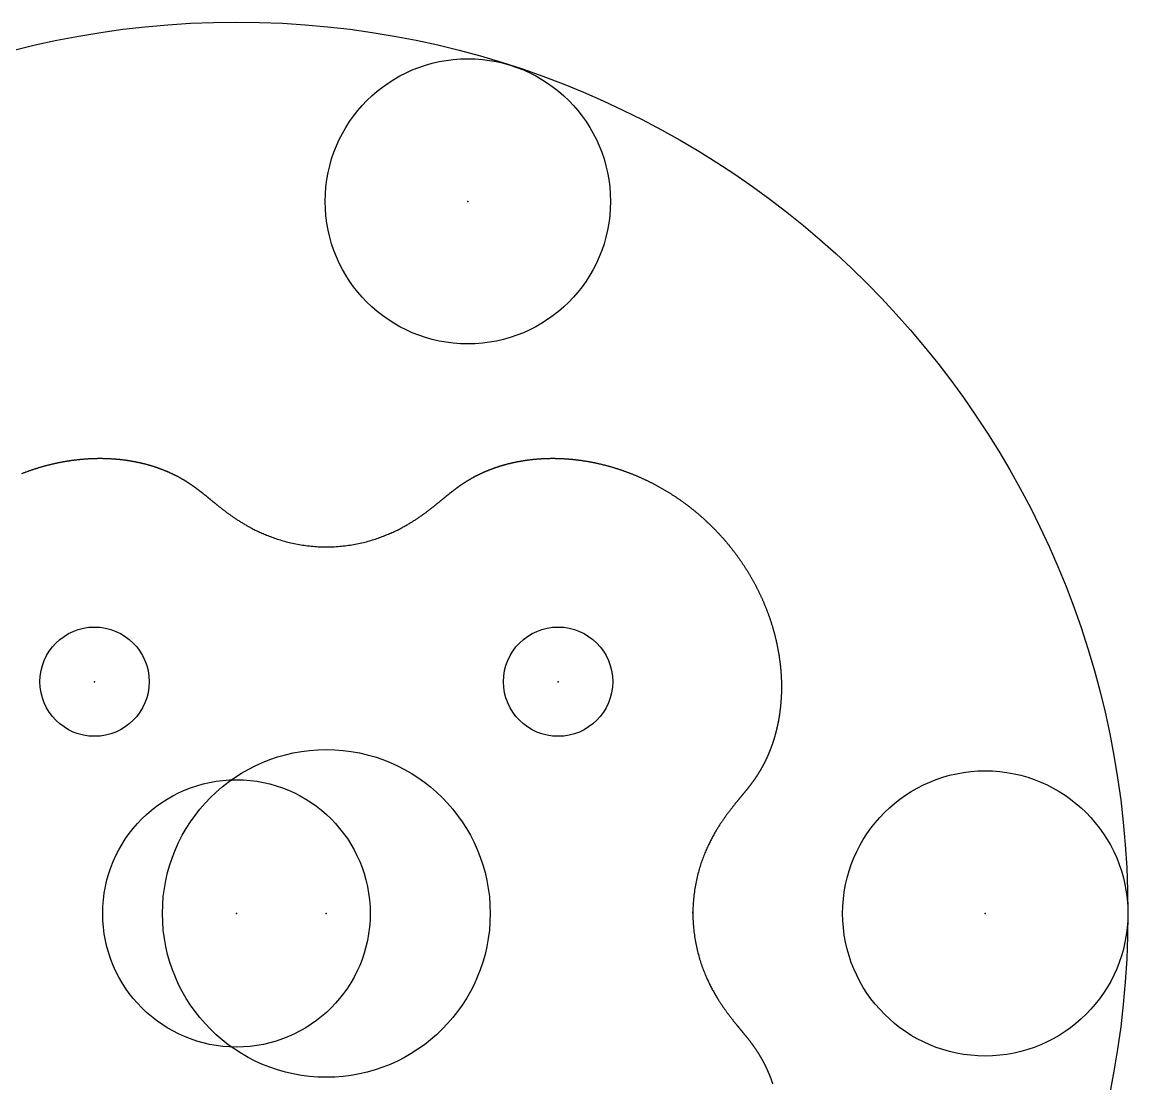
# Model space of a CAD drawing. Header units: millimetres. Extents: x -22.5 to 22.5, y -22.5 to 22.5.
# Drawn here: x -5.41 to 22.5, y -4.3 to 22.5 of the extents above; entities that cross this region are included whole.
import ezdxf

# ---------------------------------------------------------------- set-up
doc = ezdxf.new("R2010")
doc.units = ezdxf.units.MM

msp = doc.modelspace()

# ---------------------------------------------------------------- linework, layer by layer
at = {"color": 1}
msp.add_lwpolyline([(-5.42, 11.105), (-5.405, 11.111), (-5.39, 11.116), (-5.374, 11.122), (-5.359, 11.128), (-5.344, 11.134), (-5.329, 11.139), (-5.314, 11.145), (-5.298, 11.151), (-5.283, 11.156), (-5.268, 11.162), (-5.253, 11.167), (-5.237, 11.173), (-5.222, 11.178), (-5.207, 11.183), (-5.192, 11.189), (-5.177, 11.194), (-5.161, 11.199), (-5.146, 11.204), (-5.131, 11.209), (-5.116, 11.214), (-5.101, 11.219), (-5.085, 11.224), (-5.07, 11.229), (-5.055, 11.234), (-5.04, 11.239), (-5.025, 11.243), (-5.009, 11.248), (-4.994, 11.253), (-4.979, 11.257), (-4.964, 11.262), (-4.949, 11.266), (-4.933, 11.271), (-4.918, 11.275), (-4.903, 11.279), (-4.888, 11.284), (-4.873, 11.288), (-4.858, 11.292), (-4.843, 11.296), (-4.828, 11.3), (-4.812, 11.305), (-4.797, 11.309), (-4.782, 11.313), (-4.767, 11.316), (-4.752, 11.32), (-4.737, 11.324), (-4.722, 11.328), (-4.707, 11.332), (-4.692, 11.335), (-4.677, 11.339), (-4.662, 11.343), (-4.647, 11.346), (-4.632, 11.35), (-4.617, 11.353), (-4.602, 11.357), (-4.587, 11.36), (-4.572, 11.363), (-4.557, 11.366), (-4.542, 11.37), (-4.527, 11.373), (-4.512, 11.376), (-4.497, 11.379), (-4.482, 11.382), (-4.467, 11.385), (-4.453, 11.388), (-4.438, 11.391), (-4.423, 11.394), (-4.408, 11.397), (-4.393, 11.399), (-4.378, 11.402), (-4.364, 11.405), (-4.349, 11.407), (-4.334, 11.41), (-4.319, 11.413), (-4.305, 11.415), (-4.29, 11.418), (-4.275, 11.42), (-4.261, 11.422), (-4.246, 11.425), (-4.231, 11.427), (-4.217, 11.429), (-4.202, 11.431), (-4.187, 11.434), (-4.173, 11.436), (-4.158, 11.438), (-4.144, 11.44), (-4.129, 11.442), (-4.115, 11.444), (-4.1, 11.445), (-4.086, 11.447), (-4.071, 11.449), (-4.057, 11.451), (-4.042, 11.453), (-4.028, 11.454), (-4.014, 11.456), (-3.999, 11.457), (-3.985, 11.459), (-3.971, 11.461), (-3.956, 11.462), (-3.942, 11.463), (-3.928, 11.465), (-3.914, 11.466), (-3.899, 11.467), (-3.885, 11.469), (-3.871, 11.47), (-3.857, 11.471), (-3.843, 11.472), (-3.829, 11.473), (-3.814, 11.474), (-3.8, 11.475), (-3.786, 11.476), (-3.772, 11.477), (-3.758, 11.478), (-3.744, 11.479), (-3.73, 11.48), (-3.716, 11.481), (-3.703, 11.481), (-3.689, 11.482), (-3.675, 11.483), (-3.661, 11.483), (-3.647, 11.484), (-3.633, 11.484), (-3.62, 11.485), (-3.606, 11.485), (-3.592, 11.486), (-3.579, 11.486), (-3.565, 11.486), (-3.551, 11.487), (-3.538, 11.487), (-3.524, 11.487), (-3.511, 11.487), (-3.497, 11.488), (-3.483, 11.488), (-3.47, 11.488), (-3.457, 11.488), (-3.443, 11.488), (-3.43, 11.488), (-3.416, 11.488), (-3.403, 11.488), (-3.39, 11.488), (-3.376, 11.487), (-3.363, 11.487), (-3.35, 11.487), (-3.337, 11.487), (-3.324, 11.486), (-3.311, 11.486), (-3.297, 11.486), (-3.284, 11.485), (-3.271, 11.485), (-3.258, 11.484), (-3.245, 11.484), (-3.232, 11.483), (-3.219, 11.483), (-3.206, 11.482), (-3.194, 11.481), (-3.181, 11.481), (-3.168, 11.48), (-3.155, 11.479), (-3.142, 11.478), (-3.13, 11.478), (-3.117, 11.477), (-3.104, 11.476), (-3.092, 11.475), (-3.079, 11.474), (-3.067, 11.473), (-3.054, 11.472), (-3.041, 11.471), (-3.029, 11.47), (-3.017, 11.469), (-3.004, 11.468), (-2.992, 11.467), (-2.979, 11.465), (-2.967, 11.464), (-2.955, 11.463), (-2.943, 11.462), (-2.93, 11.46), (-2.918, 11.459), (-2.906, 11.458), (-2.894, 11.456), (-2.882, 11.455), (-2.87, 11.453), (-2.858, 11.452), (-2.846, 11.45), (-2.834, 11.449), (-2.822, 11.447), (-2.81, 11.446), (-2.798, 11.444), (-2.786, 11.442), (-2.775, 11.441), (-2.763, 11.439), (-2.751, 11.437), (-2.74, 11.435), (-2.728, 11.434), (-2.716, 11.432), (-2.705, 11.43), (-2.693, 11.428), (-2.682, 11.426), (-2.67, 11.424), (-2.659, 11.422), (-2.647, 11.42), (-2.636, 11.418), (-2.625, 11.416), (-2.613, 11.414), (-2.602, 11.412), (-2.591, 11.41), (-2.58, 11.408), (-2.569, 11.406), (-2.558, 11.404), (-2.546, 11.402), (-2.535, 11.4), (-2.524, 11.397), (-2.513, 11.395), (-2.503, 11.393), (-2.492, 11.391), (-2.481, 11.388), (-2.47, 11.386), (-2.459, 11.384), (-2.448, 11.381), (-2.438, 11.379), (-2.427, 11.376), (-2.416, 11.374), (-2.406, 11.372), (-2.395, 11.369), (-2.385, 11.367), (-2.374, 11.364), (-2.364, 11.361), (-2.353, 11.359), (-2.343, 11.356), (-2.333, 11.354), (-2.322, 11.351), (-2.312, 11.349), (-2.302, 11.346), (-2.292, 11.343), (-2.282, 11.341), (-2.271, 11.338), (-2.261, 11.335), (-2.251, 11.332), (-2.241, 11.33), (-2.231, 11.327), (-2.221, 11.324), (-2.211, 11.321), (-2.202, 11.318), (-2.192, 11.316), (-2.182, 11.313), (-2.172, 11.31), (-2.163, 11.307), (-2.153, 11.304), (-2.143, 11.301), (-2.134, 11.298), (-2.124, 11.295), (-2.115, 11.292), (-2.105, 11.289), (-2.096, 11.286), (-2.086, 11.283), (-2.077, 11.28), (-2.068, 11.277), (-2.058, 11.274), (-2.049, 11.271), (-2.04, 11.268), (-2.031, 11.265), (-2.021, 11.262), (-2.012, 11.259), (-2.003, 11.256), (-1.994, 11.253), (-1.985, 11.25), (-1.976, 11.246), (-1.967, 11.243), (-1.958, 11.24), (-1.95, 11.237), (-1.941, 11.234), (-1.932, 11.23), (-1.923, 11.227), (-1.914, 11.224), (-1.906, 11.221), (-1.897, 11.217), (-1.889, 11.214), (-1.88, 11.211), (-1.872, 11.208), (-1.863, 11.204), (-1.855, 11.201), (-1.846, 11.198), (-1.838, 11.194), (-1.829, 11.191), (-1.821, 11.188), (-1.813, 11.184), (-1.805, 11.181), (-1.796, 11.178), (-1.788, 11.174), (-1.78, 11.171), (-1.772, 11.168), (-1.764, 11.164), (-1.756, 11.161), (-1.748, 11.157), (-1.74, 11.154), (-1.732, 11.151), (-1.724, 11.147), (-1.716, 11.144), (-1.709, 11.14), (-1.701, 11.137), (-1.693, 11.133), (-1.685, 11.13), (-1.678, 11.126), (-1.67, 11.123), (-1.663, 11.119), (-1.655, 11.116), (-1.648, 11.113), (-1.64, 11.109), (-1.633, 11.106), (-1.625, 11.102), (-1.618, 11.098), (-1.61, 11.095), (-1.603, 11.091), (-1.596, 11.088), (-1.589, 11.084), (-1.581, 11.081), (-1.574, 11.077), (-1.567, 11.074), (-1.56, 11.07), (-1.553, 11.067), (-1.546, 11.063), (-1.539, 11.06), (-1.532, 11.056), (-1.525, 11.053), (-1.518, 11.049), (-1.511, 11.045), (-1.504, 11.042), (-1.497, 11.038), (-1.49, 11.035), (-1.484, 11.031), (-1.477, 11.028), (-1.47, 11.024), (-1.463, 11.02), (-1.457, 11.017), (-1.45, 11.013), (-1.444, 11.01), (-1.437, 11.006), (-1.43, 11.002), (-1.424, 10.999), (-1.417, 10.995), (-1.411, 10.992), (-1.405, 10.988), (-1.398, 10.984), (-1.392, 10.981), (-1.386, 10.977), (-1.379, 10.974), (-1.373, 10.97), (-1.367, 10.966), (-1.36, 10.963), (-1.354, 10.959), (-1.348, 10.955), (-1.342, 10.952), (-1.336, 10.948), (-1.33, 10.945), (-1.324, 10.941), (-1.318, 10.937), (-1.312, 10.934), (-1.306, 10.93), (-1.3, 10.926), (-1.294, 10.923), (-1.288, 10.919), (-1.282, 10.916), (-1.276, 10.912), (-1.27, 10.908), (-1.264, 10.905), (-1.259, 10.901), (-1.253, 10.897), (-1.247, 10.894), (-1.241, 10.89), (-1.236, 10.886), (-1.23, 10.883), (-1.224, 10.879), (-1.219, 10.875), (-1.213, 10.872), (-1.207, 10.868), (-1.202, 10.864), (-1.196, 10.861), (-1.191, 10.857), (-1.185, 10.853), (-1.18, 10.85), (-1.174, 10.846), (-1.169, 10.842), (-1.163, 10.839), (-1.158, 10.835), (-1.152, 10.831), (-1.147, 10.828), (-1.141, 10.824), (-1.136, 10.82), (-1.131, 10.817), (-1.125, 10.813), (-1.12, 10.809), (-1.115, 10.806), (-1.109, 10.802), (-1.104, 10.798), (-1.099, 10.794), (-1.093, 10.791), (-1.088, 10.787), (-1.083, 10.783), (-1.078, 10.779), (-1.072, 10.776), (-1.067, 10.772), (-1.062, 10.768), (-1.057, 10.764), (-1.051, 10.761), (-1.046, 10.757), (-1.041, 10.753), (-1.036, 10.749), (-1.031, 10.745), (-1.025, 10.742), (-1.02, 10.738), (-1.015, 10.734), (-1.01, 10.73), (-1.005, 10.726), (-1, 10.722), (-0.994, 10.719), (-0.989, 10.715), (-0.984, 10.711), (-0.979, 10.707), (-0.974, 10.703), (-0.969, 10.699), (-0.964, 10.695), (-0.958, 10.691), (-0.953, 10.687), (-0.948, 10.683), (-0.943, 10.679), (-0.938, 10.675), (-0.932, 10.671), (-0.927, 10.667), (-0.922, 10.663), (-0.917, 10.659), (-0.912, 10.655), (-0.906, 10.651), (-0.901, 10.647), (-0.896, 10.643), (-0.891, 10.638), (-0.885, 10.634), (-0.88, 10.63), (-0.875, 10.626), (-0.869, 10.622), (-0.864, 10.617), (-0.859, 10.613), (-0.853, 10.609), (-0.848, 10.604), (-0.842, 10.6), (-0.837, 10.596), (-0.831, 10.591), (-0.826, 10.587), (-0.82, 10.582), (-0.815, 10.578), (-0.809, 10.573), (-0.804, 10.569), (-0.798, 10.564), (-0.792, 10.56), (-0.787, 10.555), (-0.781, 10.55), (-0.775, 10.546), (-0.769, 10.541), (-0.764, 10.536), (-0.758, 10.531), (-0.752, 10.526), (-0.746, 10.521), (-0.74, 10.516), (-0.734, 10.512), (-0.728, 10.507), (-0.722, 10.501), (-0.715, 10.496), (-0.709, 10.491), (-0.703, 10.486), (-0.696, 10.481), (-0.69, 10.476), (-0.684, 10.47), (-0.677, 10.465), (-0.671, 10.459), (-0.664, 10.454), (-0.657, 10.448), (-0.65, 10.443), (-0.644, 10.437), (-0.637, 10.431), (-0.63, 10.426), (-0.623, 10.42), (-0.615, 10.414), (-0.608, 10.408), (-0.601, 10.402), (-0.594, 10.396), (-0.586, 10.39), (-0.579, 10.384), (-0.571, 10.378), (-0.563, 10.371), (-0.555, 10.365), (-0.547, 10.358), (-0.539, 10.352), (-0.531, 10.345), (-0.523, 10.338), (-0.515, 10.332), (-0.506, 10.325), (-0.498, 10.318), (-0.489, 10.311), (-0.48, 10.304), (-0.471, 10.297), (-0.462, 10.289), (-0.453, 10.282), (-0.444, 10.275), (-0.434, 10.267), (-0.425, 10.26), (-0.415, 10.252), (-0.405, 10.244), (-0.395, 10.236), (-0.385, 10.228), (-0.374, 10.22), (-0.364, 10.212), (-0.353, 10.204), (-0.342, 10.195), (-0.331, 10.187), (-0.32, 10.178), (-0.308, 10.169), (-0.297, 10.161), (-0.285, 10.152), (-0.273, 10.143), (-0.26, 10.133), (-0.248, 10.124), (-0.235, 10.115), (-0.222, 10.105), (-0.209, 10.096), (-0.196, 10.086), (-0.182, 10.076), (-0.168, 10.066), (-0.154, 10.056), (-0.14, 10.046), (-0.125, 10.036), (-0.11, 10.025), (-0.095, 10.015), (-0.079, 10.004), (-0.064, 9.994), (-0.048, 9.983), (-0.031, 9.972), (-0.014, 9.961), (0.003, 9.949), (0.02, 9.938), (0.038, 9.927), (0.056, 9.915), (0.074, 9.903), (0.093, 9.892), (0.112, 9.88), (0.132, 9.868), (0.151, 9.856), (0.172, 9.844), (0.192, 9.831), (0.213, 9.819), (0.235, 9.807), (0.257, 9.794), (0.279, 9.781), (0.302, 9.769), (0.325, 9.756), (0.349, 9.743), (0.373, 9.73), (0.397, 9.717), (0.422, 9.704), (0.448, 9.691), (0.474, 9.678), (0.5, 9.665), (0.527, 9.652), (0.555, 9.639), (0.583, 9.626), (0.612, 9.613), (0.641, 9.6), (0.67, 9.587), (0.7, 9.574), (0.731, 9.561), (0.762, 9.549), (0.794, 9.536), (0.826, 9.523), (0.859, 9.511), (0.892, 9.498), (0.926, 9.486), (0.96, 9.474), (0.995, 9.462), (1.031, 9.45), (1.067, 9.439), (1.103, 9.427), (1.141, 9.416), (1.178, 9.405), (1.216, 9.394), (1.255, 9.384), (1.294, 9.374), (1.333, 9.364), (1.373, 9.355), (1.414, 9.345), (1.455, 9.337), (1.496, 9.328), (1.538, 9.32), (1.58, 9.312), (1.623, 9.305), (1.666, 9.298), (1.709, 9.292), (1.752, 9.286), (1.796, 9.28), (1.84, 9.275), (1.885, 9.271), (1.929, 9.267), (1.974, 9.263), (2.019, 9.26), (2.064, 9.257), (2.109, 9.255), (2.154, 9.254), (2.2, 9.253), (2.245, 9.252), (2.291, 9.252), (2.336, 9.253), (2.382, 9.254), (2.427, 9.255), (2.472, 9.257), (2.517, 9.26), (2.562, 9.263), (2.607, 9.267), (2.651, 9.271), (2.696, 9.275), (2.74, 9.28), (2.784, 9.286), (2.827, 9.292), (2.87, 9.298), (2.913, 9.305), (2.956, 9.312), (2.998, 9.32), (3.04, 9.328), (3.081, 9.337), (3.122, 9.345), (3.163, 9.355), (3.203, 9.364), (3.242, 9.374), (3.281, 9.384), (3.32, 9.394), (3.358, 9.405), (3.395, 9.416), (3.433, 9.427), (3.469, 9.439), (3.505, 9.45), (3.541, 9.462), (3.576, 9.474), (3.61, 9.486), (3.644, 9.498), (3.677, 9.511), (3.71, 9.523), (3.742, 9.536), (3.774, 9.549), (3.805, 9.561), (3.836, 9.574), (3.866, 9.587), (3.895, 9.6), (3.924, 9.613), (3.953, 9.626), (3.981, 9.639), (4.009, 9.652), (4.036, 9.665), (4.062, 9.678), (4.088, 9.691), (4.114, 9.704), (4.139, 9.717), (4.163, 9.73), (4.187, 9.743), (4.211, 9.756), (4.234, 9.769), (4.257, 9.781), (4.279, 9.794), (4.301, 9.807), (4.323, 9.819), (4.344, 9.831), (4.364, 9.844), (4.385, 9.856), (4.404, 9.868), (4.424, 9.88), (4.443, 9.892), (4.462, 9.903), (4.48, 9.915), (4.498, 9.927), (4.516, 9.938), (4.533, 9.949), (4.55, 9.961), (4.567, 9.972), (4.584, 9.983), (4.6, 9.994), (4.615, 10.004), (4.631, 10.015), (4.646, 10.025), (4.661, 10.036), (4.676, 10.046), (4.69, 10.056), (4.704, 10.066), (4.718, 10.076), (4.732, 10.086), (4.745, 10.096), (4.758, 10.105), (4.771, 10.115), (4.784, 10.124), (4.796, 10.133), (4.809, 10.143), (4.821, 10.152), (4.833, 10.161), (4.844, 10.169), (4.856, 10.178), (4.867, 10.187), (4.878, 10.195), (4.889, 10.204), (4.9, 10.212), (4.91, 10.22), (4.921, 10.228), (4.931, 10.236), (4.941, 10.244), (4.951, 10.252), (4.961, 10.26), (4.97, 10.267), (4.98, 10.275), (4.989, 10.282), (4.998, 10.289), (5.007, 10.297), (5.016, 10.304), (5.025, 10.311), (5.034, 10.318), (5.042, 10.325), (5.051, 10.332), (5.059, 10.338), (5.067, 10.345), (5.075, 10.352), (5.083, 10.358), (5.091, 10.365), (5.099, 10.371), (5.107, 10.378), (5.115, 10.384), (5.122, 10.39), (5.13, 10.396), (5.137, 10.402), (5.144, 10.408), (5.151, 10.414), (5.159, 10.42), (5.166, 10.426), (5.173, 10.431), (5.18, 10.437), (5.186, 10.443), (5.193, 10.448), (5.2, 10.454), (5.207, 10.459), (5.213, 10.465), (5.22, 10.47), (5.226, 10.476), (5.232, 10.481), (5.239, 10.486), (5.245, 10.491), (5.251, 10.496), (5.258, 10.501), (5.264, 10.507), (5.27, 10.512), (5.276, 10.516), (5.282, 10.521), (5.288, 10.526), (5.294, 10.531), (5.3, 10.536), (5.305, 10.541), (5.311, 10.546), (5.317, 10.55), (5.323, 10.555), (5.328, 10.56), (5.334, 10.564), (5.34, 10.569), (5.345, 10.573), (5.351, 10.578), (5.356, 10.582), (5.362, 10.587), (5.367, 10.591), (5.373, 10.596), (5.378, 10.6), (5.384, 10.604), (5.389, 10.609), (5.395, 10.613), (5.4, 10.617), (5.405, 10.622), (5.411, 10.626), (5.416, 10.63), (5.421, 10.634), (5.427, 10.638), (5.432, 10.643), (5.437, 10.647), (5.442, 10.651), (5.448, 10.655), (5.453, 10.659), (5.458, 10.663), (5.463, 10.667), (5.468, 10.671), (5.474, 10.675), (5.479, 10.679), (5.484, 10.683), (5.489, 10.687), (5.494, 10.691), (5.5, 10.695), (5.505, 10.699), (5.51, 10.703), (5.515, 10.707), (5.52, 10.711), (5.525, 10.715), (5.53, 10.719), (5.536, 10.722), (5.541, 10.726), (5.546, 10.73), (5.551, 10.734), (5.556, 10.738), (5.561, 10.742), (5.567, 10.745), (5.572, 10.749), (5.577, 10.753), (5.582, 10.757), (5.587, 10.761), (5.593, 10.764), (5.598, 10.768), (5.603, 10.772), (5.608, 10.776), (5.614, 10.779), (5.619, 10.783), (5.624, 10.787), (5.629, 10.791), (5.635, 10.794), (5.64, 10.798), (5.645, 10.802), (5.651, 10.806), (5.656, 10.809), (5.661, 10.813), (5.667, 10.817), (5.672, 10.82), (5.677, 10.824), (5.683, 10.828), (5.688, 10.831), (5.694, 10.835), (5.699, 10.839), (5.705, 10.842), (5.71, 10.846), (5.716, 10.85), (5.721, 10.853), (5.727, 10.857), (5.732, 10.861), (5.738, 10.864), (5.743, 10.868), (5.749, 10.872), (5.755, 10.875), (5.76, 10.879), (5.766, 10.883), (5.772, 10.886), (5.777, 10.89), (5.783, 10.894), (5.789, 10.897), (5.795, 10.901), (5.8, 10.905), (5.806, 10.908), (5.812, 10.912), (5.818, 10.916), (5.824, 10.919), (5.83, 10.923), (5.836, 10.926), (5.842, 10.93), (5.848, 10.934), (5.854, 10.937), (5.86, 10.941), (5.866, 10.945), (5.872, 10.948), (5.878, 10.952), (5.884, 10.955), (5.89, 10.959), (5.896, 10.963), (5.903, 10.966), (5.909, 10.97), (5.915, 10.974), (5.922, 10.977), (5.928, 10.981), (5.934, 10.984), (5.941, 10.988), (5.947, 10.992), (5.953, 10.995), (5.96, 10.999), (5.966, 11.002), (5.973, 11.006), (5.98, 11.01), (5.986, 11.013), (5.993, 11.017), (5.999, 11.02), (6.006, 11.024), (6.013, 11.028), (6.02, 11.031), (6.026, 11.035), (6.033, 11.038), (6.04, 11.042), (6.047, 11.045), (6.054, 11.049), (6.061, 11.053), (6.068, 11.056), (6.075, 11.06), (6.082, 11.063), (6.089, 11.067), (6.096, 11.07), (6.103, 11.074), (6.11, 11.077), (6.117, 11.081), (6.125, 11.084), (6.132, 11.088), (6.139, 11.091), (6.146, 11.095), (6.154, 11.098), (6.161, 11.102), (6.169, 11.106), (6.176, 11.109), (6.184, 11.113), (6.191, 11.116), (6.199, 11.119), (6.206, 11.123), (6.214, 11.126), (6.221, 11.13), (6.229, 11.133), (6.237, 11.137), (6.245, 11.14), (6.252, 11.144), (6.26, 11.147), (6.268, 11.151), (6.276, 11.154), (6.284, 11.157), (6.292, 11.161), (6.3, 11.164), (6.308, 11.168), (6.316, 11.171), (6.324, 11.174), (6.332, 11.178), (6.341, 11.181), (6.349, 11.184), (6.357, 11.188), (6.365, 11.191), (6.374, 11.194), (6.382, 11.198), (6.391, 11.201), (6.399, 11.204), (6.408, 11.208), (6.416, 11.211), (6.425, 11.214), (6.433, 11.217), (6.442, 11.221), (6.45, 11.224), (6.459, 11.227), (6.468, 11.23), (6.477, 11.234), (6.486, 11.237), (6.494, 11.24), (6.503, 11.243), (6.512, 11.246), (6.521, 11.25), (6.53, 11.253), (6.539, 11.256), (6.548, 11.259), (6.557, 11.262), (6.567, 11.265), (6.576, 11.268), (6.585, 11.271), (6.594, 11.274), (6.604, 11.277), (6.613, 11.28), (6.622, 11.283), (6.632, 11.286), (6.641, 11.289), (6.651, 11.292), (6.66, 11.295), (6.67, 11.298), (6.679, 11.301), (6.689, 11.304), (6.699, 11.307), (6.708, 11.31), (6.718, 11.313), (6.728, 11.316), (6.738, 11.318), (6.747, 11.321), (6.757, 11.324), (6.767, 11.327), (6.777, 11.33), (6.787, 11.332), (6.797, 11.335), (6.807, 11.338), (6.818, 11.341), (6.828, 11.343), (6.838, 11.346), (6.848, 11.349), (6.858, 11.351), (6.869, 11.354), (6.879, 11.356), (6.889, 11.359), (6.9, 11.361), (6.91, 11.364), (6.921, 11.367), (6.931, 11.369), (6.942, 11.372), (6.952, 11.374), (6.963, 11.376), (6.974, 11.379), (6.984, 11.381), (6.995, 11.384), (7.006, 11.386), (7.017, 11.388), (7.028, 11.391), (7.039, 11.393), (7.049, 11.395), (7.06, 11.397), (7.071, 11.4), (7.082, 11.402), (7.094, 11.404), (7.105, 11.406), (7.116, 11.408), (7.127, 11.41), (7.138, 11.412), (7.149, 11.414), (7.161, 11.416), (7.172, 11.418), (7.183, 11.42), (7.195, 11.422), (7.206, 11.424), (7.218, 11.426), (7.229, 11.428), (7.241, 11.43), (7.252, 11.432), (7.264, 11.434), (7.276, 11.435), (7.287, 11.437), (7.299, 11.439), (7.311, 11.441), (7.322, 11.442), (7.334, 11.444), (7.346, 11.446), (7.358, 11.447), (7.37, 11.449), (7.382, 11.45), (7.394, 11.452), (7.406, 11.453), (7.418, 11.455), (7.43, 11.456), (7.442, 11.458), (7.454, 11.459), (7.466, 11.46), (7.479, 11.462), (7.491, 11.463), (7.503, 11.464), (7.515, 11.465), (7.528, 11.467), (7.54, 11.468), (7.553, 11.469), (7.565, 11.47), (7.577, 11.471), (7.59, 11.472), (7.603, 11.473), (7.615, 11.474), (7.628, 11.475), (7.64, 11.476), (7.653, 11.477), (7.666, 11.478), (7.678, 11.478), (7.691, 11.479), (7.704, 11.48), (7.717, 11.481), (7.73, 11.481), (7.742, 11.482), (7.755, 11.483), (7.768, 11.483), (7.781, 11.484), (7.794, 11.484), (7.807, 11.485), (7.82, 11.485), (7.833, 11.486), (7.847, 11.486), (7.86, 11.486), (7.873, 11.487), (7.886, 11.487), (7.899, 11.487), (7.912, 11.487), (7.926, 11.488), (7.939, 11.488), (7.952, 11.488), (7.966, 11.488), (7.979, 11.488), (7.993, 11.488), (8.006, 11.488), (8.019, 11.488), (8.033, 11.488), (8.047, 11.487), (8.06, 11.487), (8.074, 11.487), (8.087, 11.487), (8.101, 11.486), (8.115, 11.486), (8.128, 11.486), (8.142, 11.485), (8.156, 11.485), (8.169, 11.484), (8.183, 11.484), (8.197, 11.483), (8.211, 11.483), (8.225, 11.482), (8.239, 11.481), (8.252, 11.481), (8.266, 11.48), (8.28, 11.479), (8.294, 11.478), (8.308, 11.477), (8.322, 11.476), (8.336, 11.475), (8.35, 11.474), (8.365, 11.473), (8.379, 11.472), (8.393, 11.471), (8.407, 11.47), (8.421, 11.469), (8.435, 11.467), (8.45, 11.466), (8.464, 11.465), (8.478, 11.463), (8.492, 11.462), (8.507, 11.461), (8.521, 11.459), (8.535, 11.457), (8.55, 11.456), (8.564, 11.454), (8.578, 11.453), (8.593, 11.451), (8.607, 11.449), (8.622, 11.447), (8.636, 11.445), (8.651, 11.444), (8.665, 11.442), (8.68, 11.44), (8.694, 11.438), (8.709, 11.436), (8.723, 11.434), (8.738, 11.431), (8.753, 11.429), (8.767, 11.427), (8.782, 11.425), (8.797, 11.422), (8.811, 11.42), (8.826, 11.418), (8.841, 11.415), (8.855, 11.413), (8.87, 11.41), (8.885, 11.407), (8.9, 11.405), (8.914, 11.402), (8.929, 11.399), (8.944, 11.397), (8.959, 11.394), (8.974, 11.391), (8.989, 11.388), (9.003, 11.385), (9.018, 11.382), (9.033, 11.379), (9.048, 11.376), (9.063, 11.373), (9.078, 11.37), (9.093, 11.366), (9.108, 11.363), (9.123, 11.36), (9.138, 11.357), (9.153, 11.353), (9.168, 11.35), (9.183, 11.346), (9.198, 11.343), (9.213, 11.339), (9.228, 11.335), (9.243, 11.332), (9.258, 11.328), (9.273, 11.324), (9.288, 11.32), (9.303, 11.316), (9.318, 11.313), (9.333, 11.309), (9.348, 11.305), (9.364, 11.3), (9.379, 11.296), (9.394, 11.292), (9.409, 11.288), (9.424, 11.284), (9.439, 11.279), (9.454, 11.275), (9.469, 11.271), (9.485, 11.266), (9.5, 11.262), (9.515, 11.257), (9.53, 11.253), (9.545, 11.248), (9.561, 11.243), (9.576, 11.239), (9.591, 11.234), (9.606, 11.229), (9.621, 11.224), (9.637, 11.219), (9.652, 11.214), (9.667, 11.209), (9.682, 11.204), (9.697, 11.199), (9.713, 11.194), (9.728, 11.189), (9.743, 11.183), (9.758, 11.178), (9.773, 11.173), (9.789, 11.167), (9.804, 11.162), (9.819, 11.156), (9.834, 11.151), (9.85, 11.145), (9.865, 11.139), (9.88, 11.134), (9.895, 11.128), (9.91, 11.122), (9.926, 11.116), (9.941, 11.111), (9.956, 11.105), (9.971, 11.099), (9.986, 11.093), (10.002, 11.086), (10.017, 11.08), (10.032, 11.074), (10.047, 11.068), (10.062, 11.062), (10.078, 11.055), (10.093, 11.049), (10.108, 11.043), (10.123, 11.036), (10.138, 11.03), (10.153, 11.023), (10.169, 11.016), (10.184, 11.01), (10.199, 11.003), (10.214, 10.996), (10.229, 10.989), (10.244, 10.983), (10.259, 10.976), (10.275, 10.969), (10.29, 10.962), (10.305, 10.955), (10.32, 10.948), (10.335, 10.94), (10.35, 10.933), (10.365, 10.926), (10.38, 10.919), (10.395, 10.911), (10.41, 10.904), (10.425, 10.896), (10.44, 10.889), (10.455, 10.881), (10.47, 10.874), (10.485, 10.866), (10.5, 10.859), (10.515, 10.851), (10.53, 10.843), (10.545, 10.835), (10.56, 10.827), (10.575, 10.82), (10.59, 10.812), (10.605, 10.804), (10.619, 10.795), (10.634, 10.787), (10.649, 10.779), (10.664, 10.771), (10.679, 10.763), (10.694, 10.754), (10.708, 10.746), (10.723, 10.738), (10.738, 10.729), (10.753, 10.721), (10.767, 10.712), (10.782, 10.704), (10.797, 10.695), (10.812, 10.686), (10.826, 10.678), (10.841, 10.669), (10.855, 10.66), (10.87, 10.651), (10.885, 10.642), (10.899, 10.633), (10.914, 10.625), (10.928, 10.615), (10.943, 10.606), (10.957, 10.597), (10.972, 10.588), (10.986, 10.579), (11.001, 10.57), (11.015, 10.56), (11.03, 10.551), (11.044, 10.542), (11.058, 10.532), (11.073, 10.523), (11.087, 10.513), (11.101, 10.503), (11.116, 10.494), (11.13, 10.484), (11.144, 10.474), (11.158, 10.465), (11.173, 10.455), (11.187, 10.445), (11.201, 10.435), (11.215, 10.425), (11.229, 10.415), (11.243, 10.405), (11.257, 10.395), (11.271, 10.385), (11.285, 10.375), (11.299, 10.365), (11.313, 10.354), (11.327, 10.344), (11.341, 10.334), (11.355, 10.324), (11.369, 10.313), (11.383, 10.303), (11.397, 10.292), (11.411, 10.282), (11.424, 10.271), (11.438, 10.26), (11.452, 10.25), (11.465, 10.239), (11.479, 10.228), (11.493, 10.217), (11.506, 10.207), (11.52, 10.196), (11.534, 10.185), (11.547, 10.174), (11.561, 10.163), (11.574, 10.152), (11.587, 10.141), (11.601, 10.13), (11.614, 10.119), (11.628, 10.107), (11.641, 10.096), (11.654, 10.085), (11.668, 10.074), (11.681, 10.062), (11.694, 10.051), (11.707, 10.039), (11.72, 10.028), (11.733, 10.016), (11.746, 10.005), (11.76, 9.993), (11.773, 9.982), (11.786, 9.97), (11.798, 9.958), (11.811, 9.946), (11.824, 9.935), (11.837, 9.923), (11.85, 9.911), (11.863, 9.899), (11.876, 9.887), (11.888, 9.875), (11.901, 9.863), (11.914, 9.851), (11.926, 9.839), (11.939, 9.827), (11.951, 9.815), (11.964, 9.803), (11.976, 9.79), (11.989, 9.778), (12.001, 9.766), (12.014, 9.753), (12.026, 9.741), (12.038, 9.729), (12.051, 9.716), (12.063, 9.704), (12.075, 9.691), (12.087, 9.679), (12.099, 9.666), (12.112, 9.654), (12.124, 9.641), (12.136, 9.628), (12.148, 9.616), (12.16, 9.603), (12.172, 9.59), (12.183, 9.577), (12.195, 9.564), (12.207, 9.551), (12.219, 9.539), (12.231, 9.526), (12.242, 9.513), (12.254, 9.5), (12.266, 9.487), (12.277, 9.474), (12.289, 9.46), (12.3, 9.447), (12.312, 9.434), (12.323, 9.421), (12.334, 9.408), (12.346, 9.395), (12.357, 9.381), (12.368, 9.368), (12.38, 9.355), (12.391, 9.341), (12.402, 9.328), (12.413, 9.314), (12.424, 9.301), (12.435, 9.287), (12.446, 9.274), (12.457, 9.26), (12.468, 9.247), (12.479, 9.233), (12.49, 9.22), (12.5, 9.206), (12.511, 9.192), (12.522, 9.179), (12.532, 9.165), (12.543, 9.151), (12.554, 9.137), (12.564, 9.124), (12.575, 9.11), (12.585, 9.096), (12.595, 9.082), (12.606, 9.068), (12.616, 9.054), (12.626, 9.04), (12.637, 9.026), (12.647, 9.012), (12.657, 8.998), (12.667, 8.984), (12.677, 8.97), (12.687, 8.956), (12.697, 8.942), (12.707, 8.928), (12.717, 8.914), (12.727, 8.899), (12.736, 8.885), (12.746, 8.871), (12.756, 8.857), (12.765, 8.842), (12.775, 8.828), (12.785, 8.814), (12.794, 8.799), (12.804, 8.785), (12.813, 8.771), (12.822, 8.756), (12.832, 8.742), (12.841, 8.727), (12.85, 8.713), (12.86, 8.698), (12.869, 8.684), (12.878, 8.669), (12.887, 8.655), (12.896, 8.64), (12.905, 8.626), (12.914, 8.611), (12.923, 8.597), (12.931, 8.582), (12.94, 8.567), (12.949, 8.553), (12.958, 8.538), (12.966, 8.523), (12.975, 8.509), (12.984, 8.494), (12.992, 8.479), (13, 8.464), (13.009, 8.45), (13.017, 8.435), (13.026, 8.42), (13.034, 8.405), (13.042, 8.39), (13.05, 8.376), (13.058, 8.361), (13.067, 8.346), (13.075, 8.331), (13.083, 8.316), (13.09, 8.301), (13.098, 8.286), (13.106, 8.271), (13.114, 8.256), (13.122, 8.241), (13.129, 8.227), (13.137, 8.212), (13.145, 8.197), (13.152, 8.182), (13.16, 8.167), (13.167, 8.152), (13.175, 8.137), (13.182, 8.121), (13.189, 8.106), (13.197, 8.091), (13.204, 8.076), (13.211, 8.061), (13.218, 8.046), (13.225, 8.031), (13.232, 8.016), (13.239, 8.001), (13.246, 7.986), (13.253, 7.971), (13.26, 7.956), (13.267, 7.94), (13.274, 7.925), (13.28, 7.91), (13.287, 7.895), (13.293, 7.88), (13.3, 7.865), (13.307, 7.849), (13.313, 7.834), (13.319, 7.819), (13.326, 7.804), (13.332, 7.789), (13.338, 7.774), (13.344, 7.758), (13.351, 7.743), (13.357, 7.728), (13.363, 7.713), (13.369, 7.698), (13.375, 7.682), (13.381, 7.667), (13.387, 7.652), (13.392, 7.637), (13.398, 7.621), (13.404, 7.606), (13.41, 7.591), (13.415, 7.576), (13.421, 7.561), (13.426, 7.545), (13.432, 7.53), (13.437, 7.515), (13.443, 7.5), (13.448, 7.485), (13.453, 7.469), (13.459, 7.454), (13.464, 7.439), (13.469, 7.424), (13.474, 7.408), (13.479, 7.393), (13.484, 7.378), (13.489, 7.363), (13.494, 7.348), (13.499, 7.332), (13.504, 7.317), (13.508, 7.302), (13.513, 7.287), (13.518, 7.272), (13.522, 7.256), (13.527, 7.241), (13.531, 7.226), (13.536, 7.211), (13.54, 7.196), (13.545, 7.181), (13.549, 7.165), (13.553, 7.15), (13.558, 7.135), (13.562, 7.12), (13.566, 7.105), (13.57, 7.09), (13.574, 7.075), (13.578, 7.06), (13.582, 7.045), (13.586, 7.029), (13.59, 7.014), (13.594, 6.999), (13.597, 6.984), (13.601, 6.969), (13.605, 6.954), (13.608, 6.939), (13.612, 6.924), (13.615, 6.909), (13.619, 6.894), (13.622, 6.879), (13.626, 6.864), (13.629, 6.849), (13.632, 6.834), (13.636, 6.819), (13.639, 6.804), (13.642, 6.789), (13.645, 6.774), (13.648, 6.76), (13.651, 6.745), (13.654, 6.73), (13.657, 6.715), (13.66, 6.7), (13.663, 6.685), (13.666, 6.67), (13.668, 6.656), (13.671, 6.641), (13.674, 6.626), (13.676, 6.611), (13.679, 6.597), (13.682, 6.582), (13.684, 6.567), (13.686, 6.552), (13.689, 6.538), (13.691, 6.523), (13.694, 6.508), (13.696, 6.494), (13.698, 6.479), (13.7, 6.465), (13.702, 6.45), (13.704, 6.435), (13.706, 6.421), (13.708, 6.406), (13.71, 6.392), (13.712, 6.377), (13.714, 6.363), (13.716, 6.348), (13.718, 6.334), (13.72, 6.319), (13.721, 6.305), (13.723, 6.291), (13.724, 6.276), (13.726, 6.262), (13.728, 6.248), (13.729, 6.233), (13.731, 6.219), (13.732, 6.205), (13.733, 6.19), (13.735, 6.176), (13.736, 6.162), (13.737, 6.148), (13.738, 6.134), (13.739, 6.119), (13.741, 6.105), (13.742, 6.091), (13.743, 6.077), (13.744, 6.063), (13.745, 6.049), (13.746, 6.035), (13.746, 6.021), (13.747, 6.007), (13.748, 5.993), (13.749, 5.979), (13.75, 5.965), (13.75, 5.951), (13.751, 5.938), (13.751, 5.924), (13.752, 5.91), (13.753, 5.896), (13.753, 5.883), (13.753, 5.869), (13.754, 5.855), (13.754, 5.841), (13.755, 5.828), (13.755, 5.814), (13.755, 5.801), (13.755, 5.787), (13.756, 5.773), (13.756, 5.76), (13.756, 5.746), (13.756, 5.733), (13.756, 5.72), (13.756, 5.706), (13.756, 5.693), (13.756, 5.679), (13.756, 5.666), (13.755, 5.653), (13.755, 5.64), (13.755, 5.626), (13.755, 5.613), (13.755, 5.6), (13.754, 5.587), (13.754, 5.574), (13.753, 5.56), (13.753, 5.547), (13.753, 5.534), (13.752, 5.521), (13.752, 5.508), (13.751, 5.495), (13.75, 5.483), (13.75, 5.47), (13.749, 5.457), (13.748, 5.444), (13.748, 5.431), (13.747, 5.418), (13.746, 5.406), (13.745, 5.393), (13.744, 5.38), (13.744, 5.368), (13.743, 5.355), (13.742, 5.342), (13.741, 5.33), (13.74, 5.317), (13.739, 5.305), (13.737, 5.292), (13.736, 5.28), (13.735, 5.268), (13.734, 5.255), (13.733, 5.243), (13.732, 5.231), (13.73, 5.218), (13.729, 5.206), (13.728, 5.194), (13.726, 5.182), (13.725, 5.17), (13.724, 5.157), (13.722, 5.145), (13.721, 5.133), (13.719, 5.121), (13.718, 5.109), (13.716, 5.097), (13.715, 5.086), (13.713, 5.074), (13.711, 5.062), (13.71, 5.05), (13.708, 5.038), (13.706, 5.027), (13.705, 5.015), (13.703, 5.003), (13.701, 4.992), (13.699, 4.98), (13.697, 4.968), (13.695, 4.957), (13.694, 4.945), (13.692, 4.934), (13.69, 4.923), (13.688, 4.911), (13.686, 4.9), (13.684, 4.889), (13.682, 4.877), (13.68, 4.866), (13.678, 4.855), (13.675, 4.844), (13.673, 4.832), (13.671, 4.821), (13.669, 4.81), (13.667, 4.799), (13.665, 4.788), (13.662, 4.777), (13.66, 4.766), (13.658, 4.756), (13.655, 4.745), (13.653, 4.734), (13.651, 4.723), (13.648, 4.712), (13.646, 4.702), (13.643, 4.691), (13.641, 4.68), (13.639, 4.67), (13.636, 4.659), (13.634, 4.649), (13.631, 4.638), (13.629, 4.628), (13.626, 4.617), (13.623, 4.607), (13.621, 4.597), (13.618, 4.587), (13.616, 4.576), (13.613, 4.566), (13.61, 4.556), (13.608, 4.546), (13.605, 4.536), (13.602, 4.526), (13.599, 4.516), (13.597, 4.506), (13.594, 4.496), (13.591, 4.486), (13.588, 4.476), (13.585, 4.466), (13.583, 4.456), (13.58, 4.446), (13.577, 4.437), (13.574, 4.427), (13.571, 4.417), (13.568, 4.408), (13.565, 4.398), (13.562, 4.389), (13.559, 4.379), (13.556, 4.37), (13.553, 4.36), (13.55, 4.351), (13.547, 4.341), (13.544, 4.332), (13.541, 4.323), (13.538, 4.313), (13.535, 4.304), (13.532, 4.295), (13.529, 4.286), (13.526, 4.277), (13.523, 4.268), (13.52, 4.259), (13.516, 4.25), (13.513, 4.241), (13.51, 4.232), (13.507, 4.223), (13.504, 4.214), (13.5, 4.205), (13.497, 4.197), (13.494, 4.188), (13.491, 4.179), (13.488, 4.171), (13.484, 4.162), (13.481, 4.153), (13.478, 4.145), (13.474, 4.136), (13.471, 4.128), (13.468, 4.119), (13.465, 4.111), (13.461, 4.103), (13.458, 4.094), (13.455, 4.086), (13.451, 4.078), (13.448, 4.07), (13.444, 4.061), (13.441, 4.053), (13.438, 4.045), (13.434, 4.037), (13.431, 4.029), (13.428, 4.021), (13.424, 4.013), (13.421, 4.005), (13.417, 3.997), (13.414, 3.989), (13.41, 3.982), (13.407, 3.974), (13.404, 3.966), (13.4, 3.958), (13.397, 3.951), (13.393, 3.943), (13.39, 3.935), (13.386, 3.928), (13.383, 3.92), (13.379, 3.913), (13.376, 3.905), (13.372, 3.898), (13.369, 3.89), (13.365, 3.883), (13.362, 3.876), (13.358, 3.868), (13.355, 3.861), (13.351, 3.854), (13.348, 3.847), (13.344, 3.839), (13.34, 3.832), (13.337, 3.825), (13.333, 3.818), (13.33, 3.811), (13.326, 3.804), (13.323, 3.797), (13.319, 3.79), (13.316, 3.783), (13.312, 3.776), (13.308, 3.769), (13.305, 3.763), (13.301, 3.756), (13.298, 3.749), (13.294, 3.742), (13.291, 3.736), (13.287, 3.729), (13.283, 3.722), (13.28, 3.716), (13.276, 3.709), (13.273, 3.703), (13.269, 3.696), (13.265, 3.69), (13.262, 3.683), (13.258, 3.677), (13.255, 3.67), (13.251, 3.664), (13.247, 3.657), (13.244, 3.651), (13.24, 3.645), (13.237, 3.639), (13.233, 3.632), (13.229, 3.626), (13.226, 3.62), (13.222, 3.614), (13.218, 3.608), (13.215, 3.602), (13.211, 3.595), (13.208, 3.589), (13.204, 3.583), (13.2, 3.577), (13.197, 3.571), (13.193, 3.565), (13.189, 3.56), (13.186, 3.554), (13.182, 3.548), (13.179, 3.542), (13.175, 3.536), (13.171, 3.53), (13.168, 3.524), (13.164, 3.519), (13.16, 3.513), (13.157, 3.507), (13.153, 3.501), (13.149, 3.496), (13.146, 3.49), (13.142, 3.484), (13.138, 3.479), (13.135, 3.473), (13.131, 3.468), (13.127, 3.462), (13.124, 3.457), (13.12, 3.451), (13.116, 3.445), (13.113, 3.44), (13.109, 3.434), (13.105, 3.429), (13.102, 3.424), (13.098, 3.418), (13.094, 3.413), (13.091, 3.407), (13.087, 3.402), (13.083, 3.397), (13.08, 3.391), (13.076, 3.386), (13.072, 3.381), (13.068, 3.375), (13.065, 3.37), (13.061, 3.365), (13.057, 3.359), (13.053, 3.354), (13.05, 3.349), (13.046, 3.344), (13.042, 3.338), (13.038, 3.333), (13.035, 3.328), (13.031, 3.323), (13.027, 3.317), (13.023, 3.312), (13.02, 3.307), (13.016, 3.302), (13.012, 3.297), (13.008, 3.292), (13.004, 3.286), (13, 3.281), (12.997, 3.276), (12.993, 3.271), (12.989, 3.266), (12.985, 3.261), (12.981, 3.255), (12.977, 3.25), (12.973, 3.245), (12.969, 3.24), (12.966, 3.235), (12.962, 3.23), (12.958, 3.224), (12.954, 3.219), (12.95, 3.214), (12.946, 3.209), (12.942, 3.204), (12.938, 3.199), (12.934, 3.193), (12.93, 3.188), (12.925, 3.183), (12.921, 3.178), (12.917, 3.172), (12.913, 3.167), (12.909, 3.162), (12.905, 3.157), (12.901, 3.151), (12.896, 3.146), (12.892, 3.141), (12.888, 3.135), (12.884, 3.13), (12.879, 3.125), (12.875, 3.119), (12.871, 3.114), (12.866, 3.108), (12.862, 3.103), (12.858, 3.097), (12.853, 3.092), (12.849, 3.086), (12.844, 3.081), (12.84, 3.075), (12.835, 3.07), (12.83, 3.064), (12.826, 3.058), (12.821, 3.053), (12.816, 3.047), (12.812, 3.041), (12.807, 3.035), (12.802, 3.029), (12.797, 3.023), (12.792, 3.018), (12.788, 3.012), (12.783, 3.006), (12.778, 2.999), (12.773, 2.993), (12.768, 2.987), (12.762, 2.981), (12.757, 2.975), (12.752, 2.968), (12.747, 2.962), (12.742, 2.956), (12.736, 2.949), (12.731, 2.943), (12.725, 2.936), (12.72, 2.929), (12.714, 2.923), (12.709, 2.916), (12.703, 2.909), (12.697, 2.902), (12.692, 2.895), (12.686, 2.888), (12.68, 2.881), (12.674, 2.874), (12.668, 2.866), (12.662, 2.859), (12.656, 2.851), (12.649, 2.844), (12.643, 2.836), (12.637, 2.828), (12.63, 2.82), (12.624, 2.812), (12.617, 2.804), (12.611, 2.796), (12.604, 2.788), (12.597, 2.78), (12.59, 2.771), (12.583, 2.762), (12.576, 2.754), (12.569, 2.745), (12.562, 2.736), (12.555, 2.727), (12.547, 2.717), (12.54, 2.708), (12.532, 2.699), (12.525, 2.689), (12.517, 2.679), (12.509, 2.669), (12.501, 2.659), (12.493, 2.649), (12.485, 2.638), (12.477, 2.628), (12.468, 2.617), (12.46, 2.606), (12.451, 2.595), (12.443, 2.583), (12.434, 2.572), (12.425, 2.56), (12.416, 2.548), (12.407, 2.536), (12.398, 2.524), (12.389, 2.511), (12.379, 2.498), (12.37, 2.485), (12.36, 2.472), (12.35, 2.459), (12.341, 2.445), (12.331, 2.431), (12.32, 2.417), (12.31, 2.402), (12.3, 2.387), (12.29, 2.372), (12.279, 2.357), (12.268, 2.341), (12.257, 2.326), (12.247, 2.309), (12.236, 2.293), (12.224, 2.276), (12.213, 2.259), (12.202, 2.241), (12.19, 2.224), (12.179, 2.205), (12.167, 2.187), (12.155, 2.168), (12.143, 2.149), (12.131, 2.129), (12.119, 2.109), (12.107, 2.089), (12.095, 2.068), (12.082, 2.047), (12.07, 2.025), (12.057, 2.003), (12.045, 1.98), (12.032, 1.958), (12.019, 1.934), (12.006, 1.91), (11.993, 1.886), (11.981, 1.861), (11.968, 1.836), (11.955, 1.81), (11.942, 1.784), (11.929, 1.757), (11.915, 1.73), (11.902, 1.703), (11.889, 1.674), (11.876, 1.646), (11.863, 1.616), (11.85, 1.587), (11.837, 1.556), (11.825, 1.525), (11.812, 1.494), (11.799, 1.462), (11.786, 1.43), (11.774, 1.397), (11.762, 1.363), (11.749, 1.329), (11.737, 1.294), (11.725, 1.259), (11.714, 1.224), (11.702, 1.187), (11.691, 1.151), (11.68, 1.113), (11.669, 1.076), (11.658, 1.037), (11.648, 0.999), (11.638, 0.959), (11.628, 0.92), (11.619, 0.879), (11.61, 0.839), (11.601, 0.798), (11.593, 0.756), (11.585, 0.714), (11.578, 0.672), (11.57, 0.629), (11.564, 0.586), (11.558, 0.543), (11.552, 0.499), (11.546, 0.455), (11.541, 0.411), (11.537, 0.367), (11.533, 0.322), (11.53, 0.277), (11.527, 0.232), (11.524, 0.187), (11.523, 0.142), (11.521, 0.097), (11.52, 0.051), (11.52, 0.006), (11.52, 0.04), (11.52, 0.04), (11.52, -0.006), (11.52, -0.051), (11.521, -0.097), (11.523, -0.142), (11.524, -0.187), (11.527, -0.232), (11.53, -0.277), (11.533, -0.322), (11.537, -0.367), (11.541, -0.411), (11.546, -0.455), (11.552, -0.499), (11.558, -0.543), (11.564, -0.586), (11.57, -0.629), (11.578, -0.672), (11.585, -0.714), (11.593, -0.756), (11.601, -0.798), (11.61, -0.839), (11.619, -0.879), (11.628, -0.92), (11.638, -0.959), (11.648, -0.999), (11.658, -1.037), (11.669, -1.076), (11.68, -1.113), (11.691, -1.151), (11.702, -1.187), (11.714, -1.224), (11.725, -1.259), (11.737, -1.294), (11.749, -1.329), (11.762, -1.363), (11.774, -1.397), (11.786, -1.43), (11.799, -1.462), (11.812, -1.494), (11.825, -1.525), (11.837, -1.556), (11.85, -1.587), (11.863, -1.616), (11.876, -1.646), (11.889, -1.674), (11.902, -1.703), (11.915, -1.73), (11.929, -1.757), (11.942, -1.784), (11.955, -1.81), (11.968, -1.836), (11.981, -1.861), (11.993, -1.886), (12.006, -1.91), (12.019, -1.934), (12.032, -1.958), (12.045, -1.98), (12.057, -2.003), (12.07, -2.025), (12.082, -2.047), (12.095, -2.068), (12.107, -2.089), (12.119, -2.109), (12.131, -2.129), (12.143, -2.149), (12.155, -2.168), (12.167, -2.187), (12.179, -2.205), (12.19, -2.224), (12.202, -2.241), (12.213, -2.259), (12.224, -2.276), (12.236, -2.293), (12.247, -2.309), (12.257, -2.326), (12.268, -2.341), (12.279, -2.357), (12.29, -2.372), (12.3, -2.387), (12.31, -2.402), (12.32, -2.417), (12.331, -2.431), (12.341, -2.445), (12.35, -2.459), (12.36, -2.472), (12.37, -2.485), (12.379, -2.498), (12.389, -2.511), (12.398, -2.524), (12.407, -2.536), (12.416, -2.548), (12.425, -2.56), (12.434, -2.572), (12.443, -2.583), (12.451, -2.595), (12.46, -2.606), (12.468, -2.617), (12.477, -2.628), (12.485, -2.638), (12.493, -2.649), (12.501, -2.659), (12.509, -2.669), (12.517, -2.679), (12.525, -2.689), (12.532, -2.699), (12.54, -2.708), (12.547, -2.717), (12.555, -2.727), (12.562, -2.736), (12.569, -2.745), (12.576, -2.754), (12.583, -2.762), (12.59, -2.771), (12.597, -2.78), (12.604, -2.788), (12.611, -2.796), (12.617, -2.804), (12.624, -2.812), (12.63, -2.82), (12.637, -2.828), (12.643, -2.836), (12.649, -2.844), (12.656, -2.851), (12.662, -2.859), (12.668, -2.866), (12.674, -2.874), (12.68, -2.881), (12.686, -2.888), (12.692, -2.895), (12.697, -2.902), (12.703, -2.909), (12.709, -2.916), (12.714, -2.923), (12.72, -2.929), (12.725, -2.936), (12.731, -2.943), (12.736, -2.949), (12.742, -2.956), (12.747, -2.962), (12.752, -2.968), (12.757, -2.975), (12.762, -2.981), (12.768, -2.987), (12.773, -2.993), (12.778, -2.999), (12.783, -3.006), (12.788, -3.012), (12.792, -3.018), (12.797, -3.023), (12.802, -3.029), (12.807, -3.035), (12.812, -3.041), (12.816, -3.047), (12.821, -3.053), (12.826, -3.058), (12.83, -3.064), (12.835, -3.07), (12.84, -3.075), (12.844, -3.081), (12.849, -3.086), (12.853, -3.092), (12.858, -3.097), (12.862, -3.103), (12.866, -3.108), (12.871, -3.114), (12.875, -3.119), (12.879, -3.125), (12.884, -3.13), (12.888, -3.135), (12.892, -3.141), (12.896, -3.146), (12.901, -3.151), (12.905, -3.157), (12.909, -3.162), (12.913, -3.167), (12.917, -3.172), (12.921, -3.178), (12.925, -3.183), (12.93, -3.188), (12.934, -3.193), (12.938, -3.199), (12.942, -3.204), (12.946, -3.209), (12.95, -3.214), (12.954, -3.219), (12.958, -3.224), (12.962, -3.23), (12.966, -3.235), (12.969, -3.24), (12.973, -3.245), (12.977, -3.25), (12.981, -3.255), (12.985, -3.261), (12.989, -3.266), (12.993, -3.271), (12.997, -3.276), (13, -3.281), (13.004, -3.286), (13.008, -3.292), (13.012, -3.297), (13.016, -3.302), (13.02, -3.307), (13.023, -3.312), (13.027, -3.317), (13.031, -3.323), (13.035, -3.328), (13.038, -3.333), (13.042, -3.338), (13.046, -3.344), (13.05, -3.349), (13.053, -3.354), (13.057, -3.359), (13.061, -3.365), (13.065, -3.37), (13.068, -3.375), (13.072, -3.381), (13.076, -3.386), (13.08, -3.391), (13.083, -3.397), (13.087, -3.402), (13.091, -3.407), (13.094, -3.413), (13.098, -3.418), (13.102, -3.424), (13.105, -3.429), (13.109, -3.434), (13.113, -3.44), (13.116, -3.445), (13.12, -3.451), (13.124, -3.457), (13.127, -3.462), (13.131, -3.468), (13.135, -3.473), (13.138, -3.479), (13.142, -3.484), (13.146, -3.49), (13.149, -3.496), (13.153, -3.501), (13.157, -3.507), (13.16, -3.513), (13.164, -3.519), (13.168, -3.524), (13.171, -3.53), (13.175, -3.536), (13.179, -3.542), (13.182, -3.548), (13.186, -3.554), (13.189, -3.56), (13.193, -3.565), (13.197, -3.571), (13.2, -3.577), (13.204, -3.583), (13.208, -3.589), (13.211, -3.595), (13.215, -3.602), (13.218, -3.608), (13.222, -3.614), (13.226, -3.62), (13.229, -3.626), (13.233, -3.632), (13.237, -3.639), (13.24, -3.645), (13.244, -3.651), (13.247, -3.657), (13.251, -3.664), (13.255, -3.67), (13.258, -3.677), (13.262, -3.683), (13.265, -3.69), (13.269, -3.696), (13.273, -3.703), (13.276, -3.709), (13.28, -3.716), (13.283, -3.722), (13.287, -3.729), (13.291, -3.736), (13.294, -3.742), (13.298, -3.749), (13.301, -3.756), (13.305, -3.763), (13.308, -3.769), (13.312, -3.776), (13.316, -3.783), (13.319, -3.79), (13.323, -3.797), (13.326, -3.804), (13.33, -3.811), (13.333, -3.818), (13.337, -3.825), (13.34, -3.832), (13.344, -3.839), (13.348, -3.847), (13.351, -3.854), (13.355, -3.861), (13.358, -3.868), (13.362, -3.876), (13.365, -3.883), (13.369, -3.89), (13.372, -3.898), (13.376, -3.905), (13.379, -3.913), (13.383, -3.92), (13.386, -3.928), (13.39, -3.935), (13.393, -3.943), (13.397, -3.951), (13.4, -3.958), (13.404, -3.966), (13.407, -3.974), (13.41, -3.982), (13.414, -3.989), (13.417, -3.997), (13.421, -4.005), (13.424, -4.013), (13.428, -4.021), (13.431, -4.029), (13.434, -4.037), (13.438, -4.045), (13.441, -4.053), (13.444, -4.061), (13.448, -4.07), (13.451, -4.078), (13.455, -4.086), (13.458, -4.094), (13.461, -4.103), (13.465, -4.111), (13.468, -4.119), (13.471, -4.128), (13.474, -4.136), (13.478, -4.145), (13.481, -4.153), (13.484, -4.162), (13.488, -4.171), (13.491, -4.179), (13.494, -4.188), (13.497, -4.197), (13.5, -4.205), (13.504, -4.214), (13.507, -4.223), (13.51, -4.232), (13.513, -4.241), (13.516, -4.25), (13.52, -4.259), (13.523, -4.268), (13.526, -4.277), (13.529, -4.286), (13.532, -4.295), (13.535, -4.304)], dxfattribs=at)
at = {"color": 7}
msp.add_circle((0, 0), 22.5, dxfattribs=at)
at = {"color": 4}
for centre in [(5.84, 17.975), (18.9, 0)]:
    msp.add_circle(centre, 3.6, dxfattribs=at)
at = {"color": 6}
for centre in [(-3.582, 5.85), (8.118, 5.85)]:
    msp.add_circle(centre, 1.379, dxfattribs=at)
at = {"color": 5}
for centre, radius in [((2.268, 0), 4.136), ((0, 0), 3.375)]:
    msp.add_circle(centre, radius, dxfattribs=at)
at = {"color": 2}
for p in [(5.84, 17.975), (18.9, 0)]:
    msp.add_point(p, dxfattribs=at)
at = {"color": 3}
for p in [(-3.582, 5.85), (8.118, 5.85), (0, 0)]:
    msp.add_point(p, dxfattribs=at)
at = {"color": 6}
msp.add_point((2.268, 0), dxfattribs=at)

doc.saveas('drawing.dxf')
